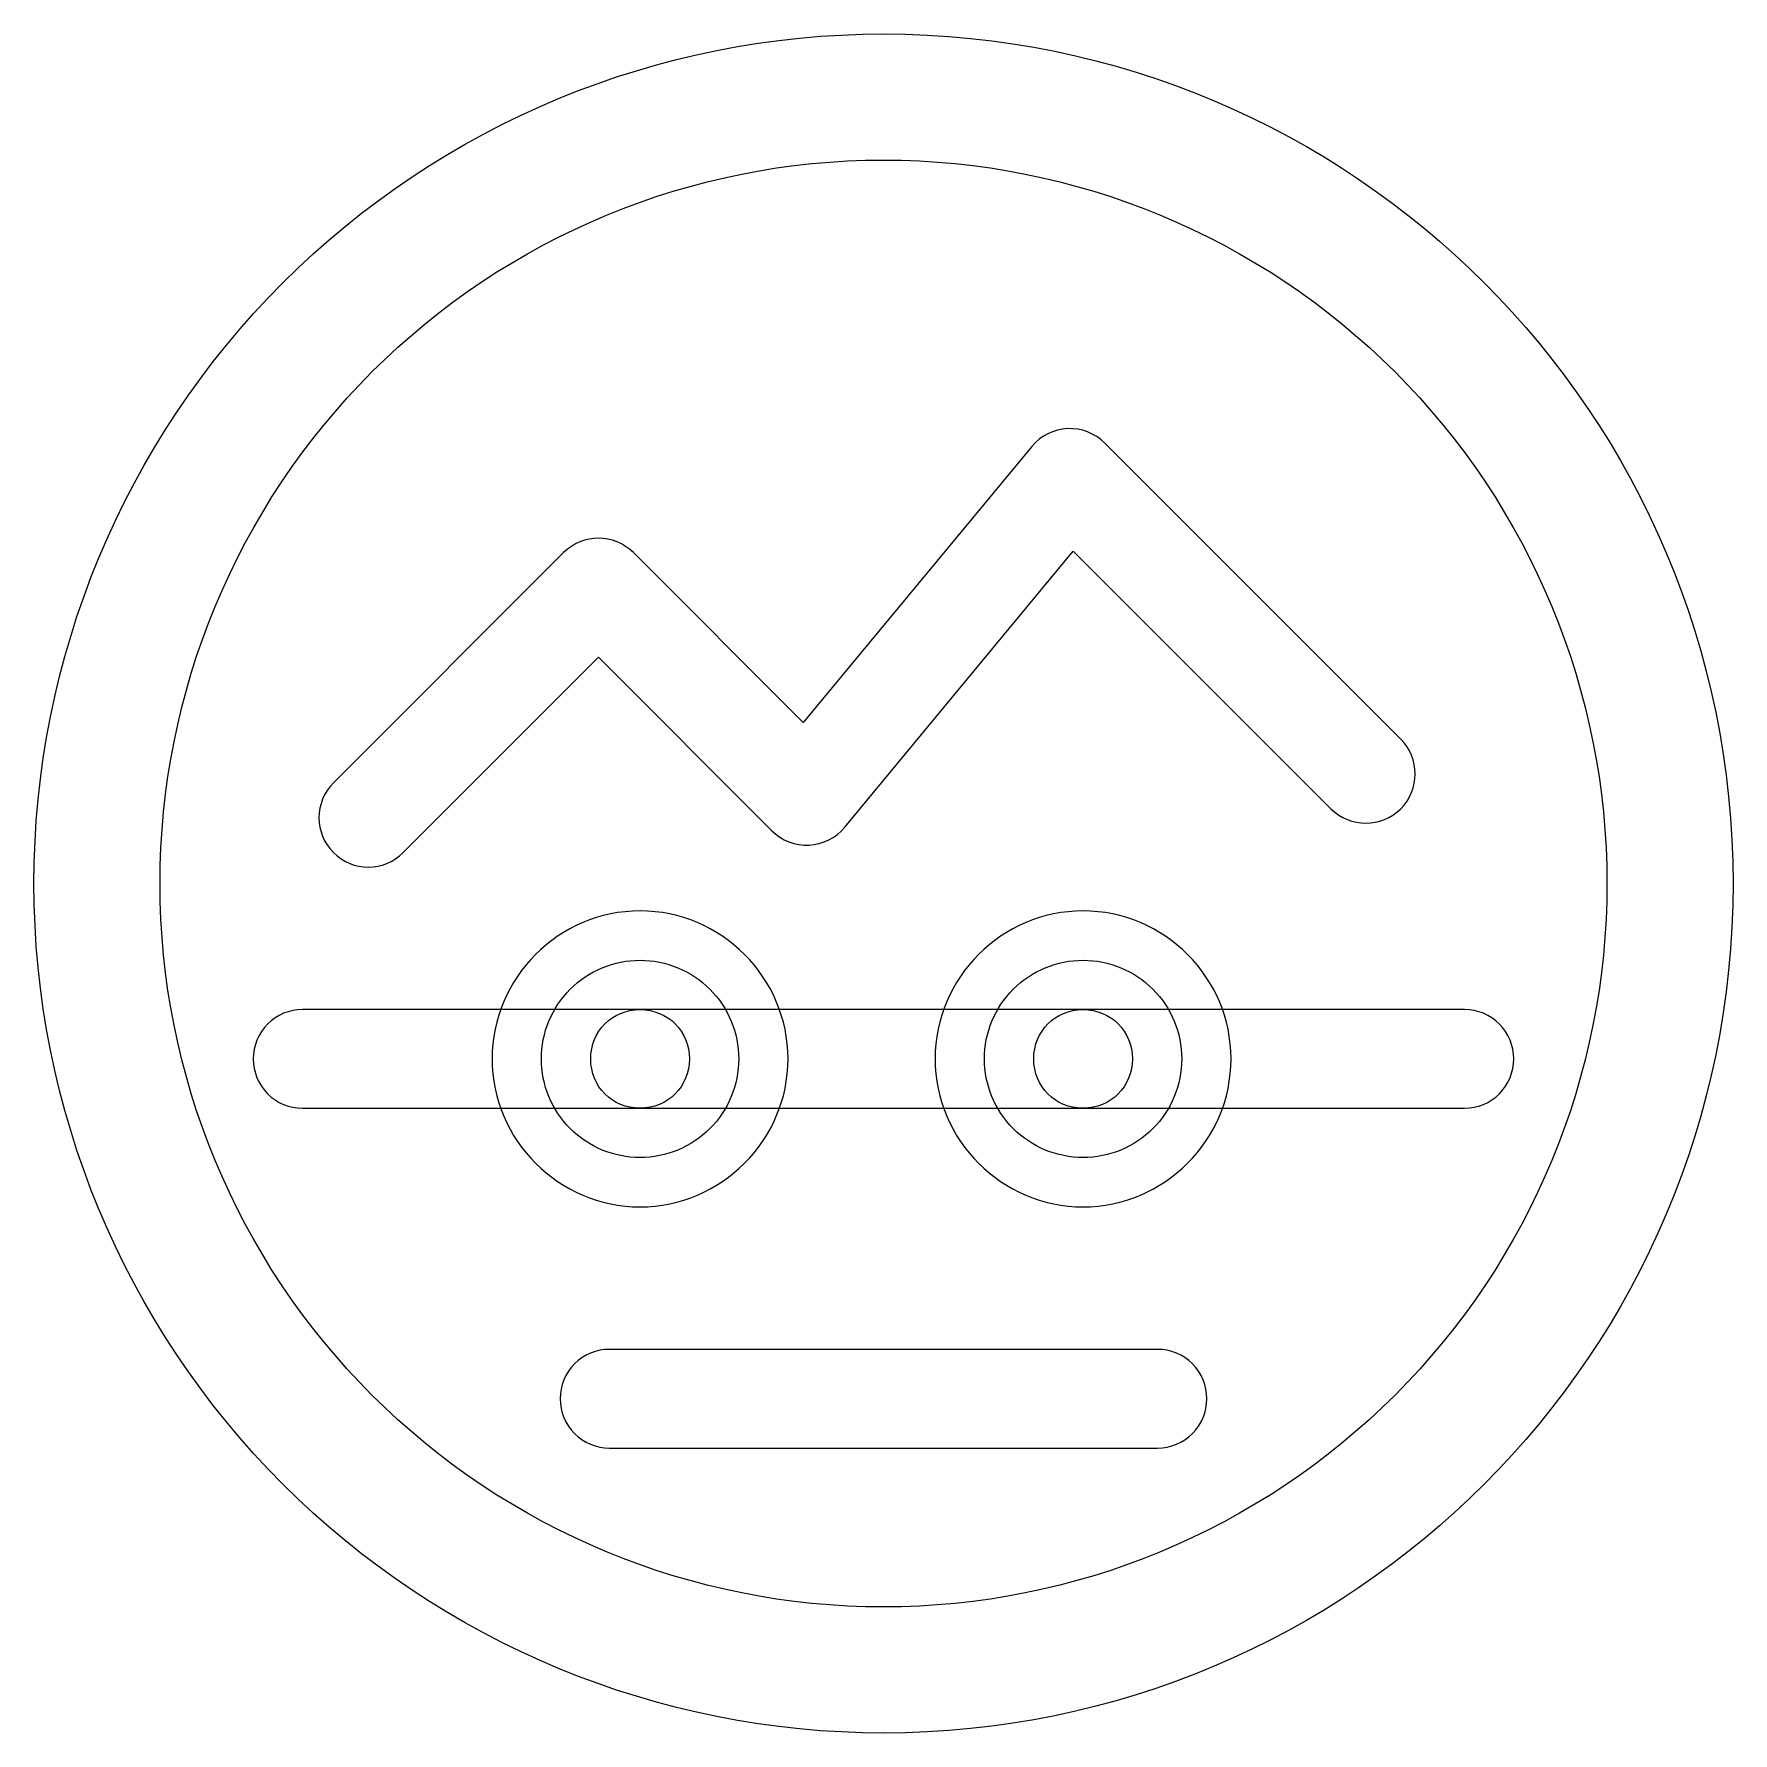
# Model space of a CAD drawing. Extents: x 101 to 411, y 131 to 441.
import ezdxf

# ---------------------------------------------------------------- set-up
doc = ezdxf.new("R2010")
doc.units = 0
doc.layers.get('0').update_dxf_attribs({"linetype": 'CONTINUOUS'})

msp = doc.modelspace()

# ---------------------------------------------------------------- linework, layer by layer
at = {"color": 7}
for points in [[(289.57617, 368.99023)], [(388, 286)], [(411, 286)], [(211.5815, 281)], [(292.4129, 281)], [(211.5815, 263)], [(292.4129, 263)], [(229.5815, 254)], [(310.4129, 254)]]:
    msp.add_lwpolyline(points, close=True, dxfattribs=at)
for points in [[(350.36328, 312.36328), (296.36328, 366.36328)], [(283.06641, 365.73828), (241.37109, 315.35547), (210.36328, 346.36328)], [(197.63672, 346.36328), (155.63672, 304.36328)], [(248.93359, 296.26172), (290.62891, 346.64453), (337.63672, 299.63672)], [(168.36328, 291.63672), (204, 327.27344), (235.63672, 295.63672)], [(362, 263), (150, 263)], [(150, 245), (362, 245)], [(306, 201), (206, 201)], [(206, 183), (306, 183)]]:
    msp.add_lwpolyline(points, dxfattribs=at)
for points in [[(146.398449, 395.601551), (175.466588, 424.66969), (214.891444, 441), (256, 441)], [(256, 441), (341.604136, 441), (411, 371.604136), (411, 286)], [(162.661905, 379.338095), (187.416707, 404.092897), (220.991423, 418), (256, 418)], [(256, 418), (291.008577, 418), (324.583293, 404.092897), (349.338095, 379.338095)], [(101, 286), (101, 327.108556), (117.33031, 366.533412), (146.398449, 395.601551)], [(124, 286), (124, 321.008577), (137.907103, 354.583293), (162.661905, 379.338095)], [(349.338095, 379.338095), (374.092897, 354.583293), (388, 321.008577), (388, 286)], [(289.57617, 368.99023), (287.045263, 368.870801), (284.681904, 367.690185), (283.06641, 365.73828)], [(296.36328, 366.36328), (294.571569, 368.155297), (292.107462, 369.109029), (289.57617, 368.99023)], [(210.36328, 346.36328), (206.848511, 349.876594), (201.151489, 349.876594), (197.63672, 346.36328)], [(350.36328, 299.63672), (353.877091, 303.151283), (353.877091, 308.848717), (350.36328, 312.36328)], [(155.63672, 304.36328), (152.122909, 300.848717), (152.122909, 295.151283), (155.63672, 291.63672)], [(337.63672, 299.63672), (341.151283, 296.122909), (346.848717, 296.122909), (350.36328, 299.63672)], [(235.63672, 295.63672), (237.428508, 293.845306), (239.892349, 292.892046), (242.423261, 293.011008)], [(242.423261, 293.011008), (244.954174, 293.129969), (247.317736, 294.310134), (248.93359, 296.26172)], [(155.63672, 291.63672), (159.151283, 288.122909), (164.848717, 288.122909), (168.36328, 291.63672)], [(146.398449, 176.398449), (117.33031, 205.466588), (101, 244.891444), (101, 286)], [(162.661905, 192.661905), (137.907103, 217.416707), (124, 250.991423), (124, 286)], [(411, 286), (411, 200.395864), (341.604136, 131), (256, 131)], [(388, 286), (388, 250.991423), (374.092897, 217.416707), (349.338095, 192.661905)], [(211.5815, 281), (196.77641, 281), (184.5815, 268.80509), (184.5815, 254)], [(238.5815, 254), (238.5815, 268.80509), (226.38659, 281), (211.5815, 281)], [(292.4129, 281), (277.60781, 281), (265.4129, 268.80509), (265.4129, 254)], [(319.4129, 254), (319.4129, 268.80509), (307.21799, 281), (292.4129, 281)], [(198.853578, 266.727922), (202.229233, 270.103577), (206.807603, 272), (211.5815, 272)], [(211.5815, 272), (216.355397, 272), (220.933767, 270.103577), (224.309422, 266.727922)], [(279.684978, 266.727922), (283.060633, 270.103577), (287.639003, 272), (292.4129, 272)], [(292.4129, 272), (297.186797, 272), (301.765167, 270.103577), (305.140822, 266.727922)], [(193.5815, 254), (193.5815, 258.773897), (195.477923, 263.352267), (198.853578, 266.727922)], [(224.309422, 266.727922), (227.685077, 263.352267), (229.5815, 258.773897), (229.5815, 254)], [(274.4129, 254), (274.4129, 258.773897), (276.309323, 263.352267), (279.684978, 266.727922)], [(305.140822, 266.727922), (308.516477, 263.352267), (310.4129, 258.773897), (310.4129, 254)], [(150, 263), (147.613052, 263), (145.323866, 262.051788), (143.636039, 260.363961)], [(202.5815, 254), (202.5815, 259.07716), (206.50434, 263), (211.5815, 263)], [(211.5815, 263), (216.65866, 263), (220.5815, 259.07716), (220.5815, 254)], [(283.4129, 254), (283.4129, 259.07716), (287.33574, 263), (292.4129, 263)], [(292.4129, 263), (297.49006, 263), (301.4129, 259.07716), (301.4129, 254)], [(368.363961, 260.363961), (366.676134, 262.051788), (364.386948, 263), (362, 263)], [(143.636039, 260.363961), (141.948212, 258.676134), (141, 256.386948), (141, 254)], [(371, 254), (371, 256.386948), (370.051788, 258.676134), (368.363961, 260.363961)], [(141, 254), (141, 251.613052), (141.948212, 249.323866), (143.636039, 247.636039)], [(184.5815, 254), (184.5815, 239.19491), (196.77641, 227), (211.5815, 227)], [(198.853578, 241.272078), (195.477923, 244.647733), (193.5815, 249.226103), (193.5815, 254)], [(211.5815, 245), (206.50434, 245), (202.5815, 248.92284), (202.5815, 254)], [(211.5815, 227), (226.38659, 227), (238.5815, 239.19491), (238.5815, 254)], [(220.5815, 254), (220.5815, 248.92284), (216.65866, 245), (211.5815, 245)], [(229.5815, 254), (229.5815, 249.226103), (227.685077, 244.647733), (224.309422, 241.272078)], [(265.4129, 254), (265.4129, 239.19491), (277.60781, 227), (292.4129, 227)], [(279.684978, 241.272078), (276.309323, 244.647733), (274.4129, 249.226103), (274.4129, 254)], [(292.4129, 245), (287.33574, 245), (283.4129, 248.92284), (283.4129, 254)], [(292.4129, 227), (307.21799, 227), (319.4129, 239.19491), (319.4129, 254)], [(301.4129, 254), (301.4129, 248.92284), (297.49006, 245), (292.4129, 245)], [(310.4129, 254), (310.4129, 249.226103), (308.516477, 244.647733), (305.140822, 241.272078)], [(368.363961, 247.636039), (370.051788, 249.323866), (371, 251.613052), (371, 254)], [(143.636039, 247.636039), (145.323866, 245.948212), (147.613052, 245), (150, 245)], [(362, 245), (364.386948, 245), (366.676134, 245.948212), (368.363961, 247.636039)], [(211.5815, 236), (206.807603, 236), (202.229233, 237.896423), (198.853578, 241.272078)], [(224.309422, 241.272078), (220.933767, 237.896423), (216.355397, 236), (211.5815, 236)], [(292.4129, 236), (287.639003, 236), (283.060633, 237.896423), (279.684978, 241.272078)], [(305.140822, 241.272078), (301.765167, 237.896423), (297.186797, 236), (292.4129, 236)], [(206, 201), (203.613052, 201), (201.323866, 200.051788), (199.636039, 198.363961)], [(312.363961, 198.363961), (310.676134, 200.051788), (308.386948, 201), (306, 201)], [(199.636039, 198.363961), (197.948212, 196.676134), (197, 194.386948), (197, 192)], [(315, 192), (315, 194.386948), (314.051788, 196.676134), (312.363961, 198.363961)], [(256, 154), (220.991423, 154), (187.416707, 167.907103), (162.661905, 192.661905)], [(349.338095, 192.661905), (324.583293, 167.907103), (291.008577, 154), (256, 154)], [(197, 192), (197, 189.613052), (197.948212, 187.323866), (199.636039, 185.636039)], [(312.363961, 185.636039), (314.051788, 187.323866), (315, 189.613052), (315, 192)], [(199.636039, 185.636039), (201.323866, 183.948212), (203.613052, 183), (206, 183)], [(306, 183), (308.386948, 183), (310.676134, 183.948212), (312.363961, 185.636039)], [(256, 131), (214.891444, 131), (175.466588, 147.33031), (146.398449, 176.398449)]]:
    msp.add_open_spline(points, degree=3, dxfattribs=at)

doc.saveas('drawing.dxf')
